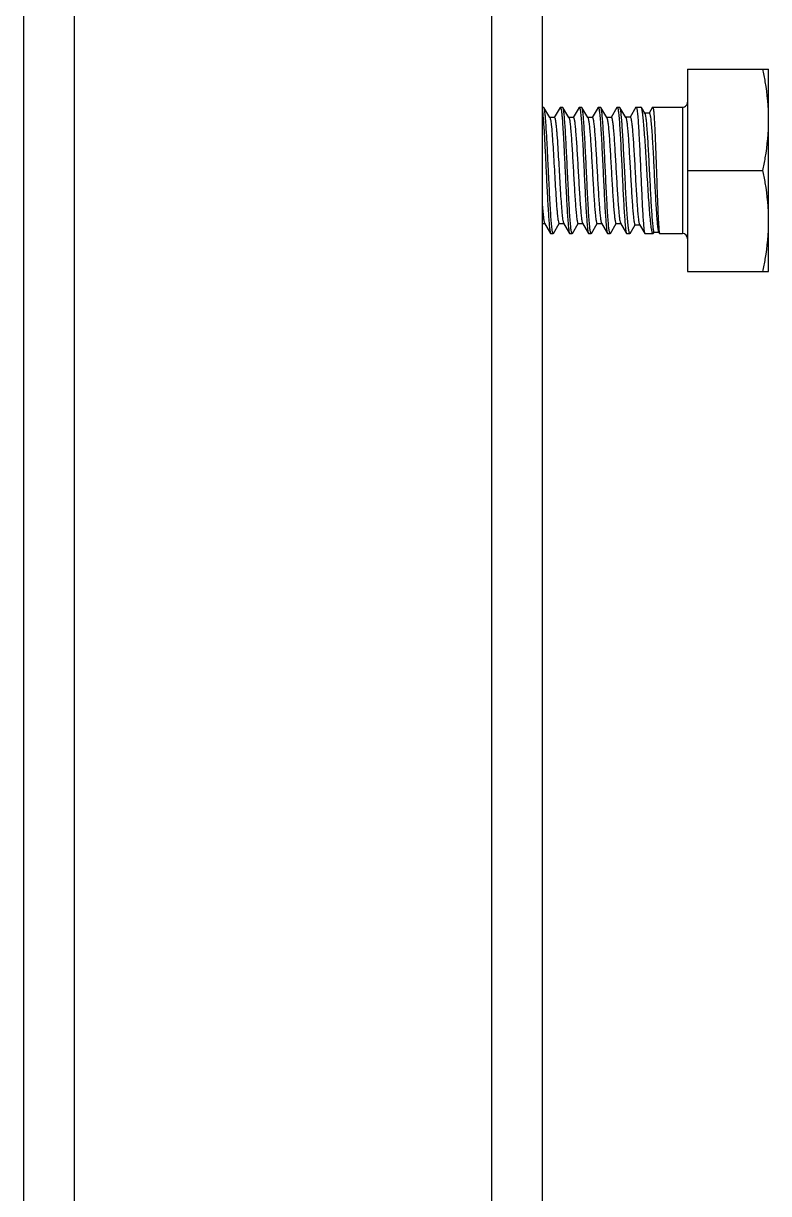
# Model space of a CAD drawing. Extents: x 12300 to 361047, y -1498650 to 1244242.
# Drawn here: x 276993.7 to 277191.2, y 112093.1 to 112403.3 of the extents above; entities that cross this region are included whole.
import ezdxf

# ---------------------------------------------------------------- set-up
doc = ezdxf.new("R2010")
doc.units = 0
doc.header["$LTSCALE"] = 1000
doc.header["$MEASUREMENT"] = 0
doc.layers.get('0').update_dxf_attribs({"color": 8, "linetype": 'CONTINUOUS'})
doc.layers.add('TEXT', color=3, linetype='CONTINUOUS')

# ---------------------------------------------------------------- blocks, each defined once
blk = doc.blocks.new('KZDJ')
at = {"layer": 'TEXT', "linetype": 'Continuous'}
for p, q in [((2432588.91, 265023.22), (2432588.91, 263627.49)), ((2432605.67, 265023.22), (2432605.67, 263627.49)), ((2432743.98, 265023.22), (2432743.98, 263627.49)), ((2432760.74, 265023.22), (2432760.74, 263627.49)), ((2432808.94, 264343.33), (2432808.94, 264276.27)), ((2432808.94, 264343.33), (2432835.76, 264343.33)), ((2432835.76, 264276.27), (2432835.76, 264343.33)), ((2432760.74, 264330.75), (2432761.27, 264330.75)), ((2432763.33, 264327.27), (2432761.35, 264330.68)), ((2432766.68, 264330.68), (2432764.75, 264327.36)), ((2432766.68, 264330.68), (2432766.77, 264330.75)), ((2432766.77, 264330.75), (2432767.55, 264330.75)), ((2432767.64, 264330.68), (2432767.55, 264330.75)), ((2432769.61, 264327.27), (2432767.64, 264330.68)), ((2432772.97, 264330.68), (2432771.04, 264327.36)), ((2432772.97, 264330.68), (2432773.05, 264330.75)), ((2432773.05, 264330.75), (2432773.84, 264330.75)), ((2432773.92, 264330.68), (2432773.84, 264330.75)), ((2432775.9, 264327.27), (2432773.92, 264330.68)), ((2432779.26, 264330.68), (2432777.32, 264327.36)), ((2432779.26, 264330.68), (2432779.34, 264330.75)), ((2432779.34, 264330.75), (2432780.13, 264330.75)), ((2432780.21, 264330.68), (2432780.13, 264330.75)), ((2432782.18, 264327.27), (2432780.21, 264330.68)), ((2432785.54, 264330.68), (2432783.61, 264327.36)), ((2432785.54, 264330.68), (2432785.63, 264330.75)), ((2432785.63, 264330.75), (2432786.43, 264330.75)), ((2432786.52, 264330.68), (2432786.43, 264330.75)), ((2432788.47, 264327.31), (2432786.52, 264330.68)), ((2432789.95, 264327.39), (2432788.43, 264327.39)), ((2432791.82, 264330.69), (2432789.9, 264327.39)), ((2432791.82, 264330.69), (2432791.89, 264330.75)), ((2432791.89, 264330.75), (2432793.49, 264330.75)), ((2432793.62, 264330.65), (2432793.49, 264330.75)), ((2432794.73, 264328.74), (2432793.62, 264330.65)), ((2432796.25, 264328.74), (2432794.73, 264328.74)), ((2432794.77, 264328.66), (2432794.73, 264328.74)), ((2432796.22, 264328.76), (2432796.21, 264328.74)), ((2432797.35, 264330.71), (2432796.22, 264328.76)), ((2432797.35, 264330.71), (2432797.4, 264330.75)), ((2432797.4, 264330.75), (2432807.26, 264330.75)), ((2432807.26, 264330.75), (2432807.26, 264288.84)), ((2432764.8, 264327.36), (2432763.28, 264327.36)), ((2432771.08, 264327.36), (2432769.56, 264327.36)), ((2432777.37, 264327.36), (2432775.85, 264327.36)), ((2432783.66, 264327.36), (2432782.14, 264327.36)), ((2432782.18, 264327.27), (2432782.21, 264327.23)), ((2432808.94, 264309.8), (2432833.87, 264309.8)), ((2432760.74, 264292.24), (2432761.61, 264292.24)), ((2432761.56, 264292.32), (2432763.54, 264288.91)), ((2432763.54, 264288.91), (2432763.62, 264288.84)), ((2432763.62, 264288.84), (2432764.41, 264288.84)), ((2432764.49, 264288.91), (2432764.41, 264288.84)), ((2432764.49, 264288.91), (2432766.42, 264292.24)), ((2432766.37, 264292.24), (2432767.89, 264292.24)), ((2432767.84, 264292.32), (2432769.83, 264288.91)), ((2432769.83, 264288.91), (2432769.91, 264288.84)), ((2432769.91, 264288.84), (2432770.7, 264288.84)), ((2432770.78, 264288.91), (2432770.7, 264288.84)), ((2432770.78, 264288.91), (2432772.71, 264292.24)), ((2432772.66, 264292.24), (2432774.18, 264292.24)), ((2432774.13, 264292.32), (2432776.11, 264288.91)), ((2432776.11, 264288.91), (2432776.2, 264288.84)), ((2432776.2, 264288.84), (2432776.98, 264288.84)), ((2432777.07, 264288.91), (2432776.98, 264288.84)), ((2432777.07, 264288.91), (2432778.99, 264292.24)), ((2432778.94, 264292.24), (2432780.47, 264292.24)), ((2432780.42, 264292.32), (2432782.4, 264288.91)), ((2432782.4, 264288.91), (2432782.48, 264288.84)), ((2432782.48, 264288.84), (2432783.27, 264288.84)), ((2432783.35, 264288.91), (2432783.27, 264288.84)), ((2432783.35, 264288.91), (2432785.28, 264292.24)), ((2432785.23, 264292.24), (2432786.75, 264292.24)), ((2432786.66, 264292.42), (2432786.7, 264292.32)), ((2432786.7, 264292.32), (2432788.69, 264288.91)), ((2432788.69, 264288.91), (2432788.77, 264288.84)), ((2432788.77, 264288.84), (2432789.82, 264288.84)), ((2432789.92, 264288.93), (2432789.82, 264288.84)), ((2432789.92, 264288.93), (2432791.58, 264291.79)), ((2432791.53, 264291.79), (2432793.05, 264291.79)), ((2432793, 264291.87), (2432794.73, 264288.9)), ((2432794.73, 264288.9), (2432794.79, 264288.84)), ((2432794.79, 264288.84), (2432797.51, 264288.84)), ((2432797.65, 264288.97), (2432797.5, 264288.84)), ((2432797.65, 264288.97), (2432797.86, 264289.33)), ((2432797.83, 264289.35), (2432799.36, 264289.35)), ((2432799.32, 264289.42), (2432799.64, 264288.87)), ((2432799.64, 264288.87), (2432799.67, 264288.84)), ((2432799.67, 264288.84), (2432807.26, 264288.84)), ((2432808.94, 264276.27), (2432835.76, 264276.27))]:
    blk.add_line(p, q, dxfattribs=at)
for centre, major_axis, start_param, end_param in [((2432807.26, 264332.43), (-1.19, 1.19), 2.356194, 3.926991), ((2432807.26, 264287.17), (1.19, 1.19), 5.497787, 7.068583)]:
    blk.add_ellipse(centre, major_axis=major_axis, ratio=1, start_param=start_param, end_param=end_param, dxfattribs=at)
for points, knots in [([(2432835.76, 264326.56), (2432835.76, 264330.78), (2432835.22, 264336.42), (2432834.16, 264341.94), (2432833.87, 264343.33)], [0, 0, 0, 0, 0.749211, 1, 1, 1, 1]), ([(2432760.74, 264330.03), (2432760.91, 264329.1), (2432761.13, 264326.6), (2432761.44, 264322.1), (2432761.74, 264316.29), (2432761.94, 264312.04), (2432762.05, 264309.8)], [0, 0, 0, 0, 0.140047, 0.370694, 0.667791, 1, 1, 1, 1]), ([(2432761.35, 264330.68), (2432761.34, 264330.69), (2432761.32, 264330.72), (2432761.29, 264330.75), (2432761.27, 264330.75)], [0, 0, 0, 0, 0.33644, 1, 1, 1, 1]), ([(2432762.38, 264319), (2432762.3, 264320.5), (2432762.18, 264322.65), (2432762, 264325.35), (2432761.88, 264327.01), (2432761.75, 264328.38), (2432761.63, 264329.44), (2432761.51, 264330.17), (2432761.42, 264330.56), (2432761.35, 264330.68)], [0, 0, 0, 0, 0.384278, 0.548795, 0.691198, 0.809122, 0.900672, 0.964483, 1, 1, 1, 1]), ([(2432766.77, 264330.75), (2432766.79, 264330.75), (2432766.86, 264330.68), (2432766.96, 264330.41), (2432767.08, 264329.81), (2432767.2, 264328.82), (2432767.34, 264327.46), (2432767.48, 264325.75), (2432767.61, 264323.74), (2432767.75, 264321.45), (2432767.84, 264319.84), (2432767.88, 264319)], [0, 0, 0, 0, 0.007293, 0.021459, 0.073997, 0.159035, 0.275243, 0.420481, 0.591942, 0.786408, 1, 1, 1, 1]), ([(2432769.13, 264309.8), (2432769, 264312.34), (2432768.83, 264316.04), (2432768.58, 264320.77), (2432768.4, 264323.83), (2432768.22, 264326.41), (2432768.04, 264328.41), (2432767.89, 264329.69), (2432767.75, 264330.38), (2432767.68, 264330.6), (2432767.64, 264330.68)], [0, 0, 0, 0, 0.363934, 0.530187, 0.678191, 0.802879, 0.899992, 0.966292, 0.987243, 1, 1, 1, 1]), ([(2432773.05, 264330.75), (2432773.1, 264330.75), (2432773.19, 264330.58), (2432773.26, 264330.3), (2432773.36, 264329.78), (2432773.46, 264329.1), (2432773.55, 264328.22), (2432773.69, 264326.71), (2432773.86, 264324.43), (2432774.05, 264321.29), (2432774.24, 264317.71), (2432774.43, 264313.83), (2432774.56, 264311.16), (2432774.62, 264309.8)], [0, 0, 0, 0, 0.006687, 0.021748, 0.045922, 0.079138, 0.121135, 0.17154, 0.295605, 0.446631, 0.618866, 0.805704, 1, 1, 1, 1]), ([(2432775.41, 264309.8), (2432775.29, 264312.34), (2432775.11, 264316.04), (2432774.86, 264320.77), (2432774.68, 264323.83), (2432774.5, 264326.41), (2432774.32, 264328.41), (2432774.18, 264329.69), (2432774.03, 264330.38), (2432773.97, 264330.6), (2432773.92, 264330.68)], [0, 0, 0, 0, 0.363936, 0.530191, 0.678194, 0.802878, 0.899991, 0.966291, 0.987243, 1, 1, 1, 1]), ([(2432779.34, 264330.75), (2432779.39, 264330.75), (2432779.48, 264330.58), (2432779.55, 264330.3), (2432779.65, 264329.78), (2432779.74, 264329.1), (2432779.84, 264328.22), (2432779.98, 264326.71), (2432780.14, 264324.43), (2432780.33, 264321.29), (2432780.53, 264317.71), (2432780.72, 264313.83), (2432780.85, 264311.16), (2432780.91, 264309.8)], [0, 0, 0, 0, 0.006686, 0.021748, 0.045922, 0.079137, 0.121134, 0.171539, 0.2956, 0.446625, 0.618862, 0.805702, 1, 1, 1, 1]), ([(2432781.7, 264309.8), (2432781.58, 264312.34), (2432781.4, 264316.04), (2432781.15, 264320.77), (2432780.97, 264323.83), (2432780.79, 264326.41), (2432780.61, 264328.41), (2432780.46, 264329.69), (2432780.32, 264330.38), (2432780.25, 264330.6), (2432780.21, 264330.68)], [0, 0, 0, 0, 0.363938, 0.530193, 0.678196, 0.802878, 0.89999, 0.96629, 0.987243, 1, 1, 1, 1]), ([(2432785.63, 264330.75), (2432785.67, 264330.75), (2432785.76, 264330.58), (2432785.84, 264330.3), (2432785.94, 264329.78), (2432786.03, 264329.1), (2432786.13, 264328.22), (2432786.26, 264326.71), (2432786.43, 264324.43), (2432786.62, 264321.29), (2432786.81, 264317.71), (2432787, 264313.83), (2432787.13, 264311.16), (2432787.2, 264309.8)], [0, 0, 0, 0, 0.006686, 0.021748, 0.045923, 0.079138, 0.121135, 0.171539, 0.295599, 0.446623, 0.618861, 0.805701, 1, 1, 1, 1]), ([(2432788.09, 264309.8), (2432787.96, 264312.33), (2432787.77, 264316.03), (2432787.5, 264320.75), (2432787.31, 264323.81), (2432787.13, 264326.39), (2432786.94, 264328.39), (2432786.78, 264329.68), (2432786.64, 264330.37), (2432786.57, 264330.6), (2432786.52, 264330.68)], [0, 0, 0, 0, 0.36329, 0.529314, 0.6772, 0.8019, 0.899174, 0.965796, 0.986969, 1, 1, 1, 1]), ([(2432789.95, 264327.39), (2432789.99, 264327.39), (2432790.08, 264327.26), (2432790.16, 264327.02), (2432790.25, 264326.61), (2432790.39, 264325.78), (2432790.55, 264324.36), (2432790.74, 264322.28), (2432790.92, 264319.74), (2432791.11, 264316.84), (2432791.3, 264313.67), (2432791.49, 264310.36), (2432791.67, 264307.02), (2432791.86, 264303.77), (2432792.05, 264300.74), (2432792.23, 264298.03), (2432792.41, 264295.74), (2432792.6, 264293.94), (2432792.75, 264292.78), (2432792.89, 264292.16), (2432792.96, 264291.94), (2432793, 264291.87)], [0, 0, 0, 0, 0.003529, 0.010847, 0.022435, 0.038293, 0.08234, 0.141503, 0.213655, 0.296174, 0.386062, 0.480058, 0.574763, 0.666765, 0.752768, 0.829708, 0.894868, 0.945981, 0.981331, 0.99276, 1, 1, 1, 1]), ([(2432791.89, 264330.75), (2432791.94, 264330.75), (2432792.03, 264330.58), (2432792.1, 264330.3), (2432792.19, 264329.78), (2432792.28, 264329.1), (2432792.37, 264328.22), (2432792.51, 264326.71), (2432792.66, 264324.43), (2432792.84, 264321.29), (2432793.02, 264317.71), (2432793.2, 264313.83), (2432793.32, 264311.16), (2432793.38, 264309.8)], [0, 0, 0, 0, 0.006577, 0.021598, 0.045743, 0.078947, 0.120936, 0.171341, 0.295421, 0.446481, 0.618759, 0.805647, 1, 1, 1, 1]), ([(2432795.45, 264309.8), (2432795.3, 264312.31), (2432795.08, 264315.97), (2432794.77, 264320.65), (2432794.54, 264323.69), (2432794.32, 264326.27), (2432794.1, 264328.29), (2432793.92, 264329.6), (2432793.75, 264330.31), (2432793.67, 264330.56), (2432793.62, 264330.65)], [0, 0, 0, 0, 0.359931, 0.524763, 0.672002, 0.796741, 0.894844, 0.963163, 0.985535, 1, 1, 1, 1]), ([(2432794.77, 264328.66), (2432794.82, 264328.58), (2432794.89, 264328.34), (2432795.04, 264327.63), (2432795.2, 264326.32), (2432795.39, 264324.28), (2432795.57, 264321.68), (2432795.76, 264318.62), (2432795.95, 264315.21), (2432796.14, 264311.59), (2432796.33, 264307.88), (2432796.52, 264304.22), (2432796.7, 264300.75), (2432796.89, 264297.58), (2432797.07, 264294.83), (2432797.25, 264292.59), (2432797.41, 264291.07), (2432797.54, 264290.18), (2432797.63, 264289.74), (2432797.7, 264289.49), (2432797.79, 264289.35), (2432797.83, 264289.35)], [0, 0, 0, 0, 0.007107, 0.018639, 0.0548, 0.107312, 0.174177, 0.252841, 0.34033, 0.433375, 0.528546, 0.622381, 0.711512, 0.792794, 0.863403, 0.920942, 0.963521, 0.978774, 0.989867, 0.996808, 1, 1, 1, 1]), ([(2432796.25, 264328.74), (2432796.3, 264328.74), (2432796.39, 264328.58), (2432796.47, 264328.32), (2432796.57, 264327.85), (2432796.7, 264326.9), (2432796.87, 264325.29), (2432797.06, 264322.94), (2432797.25, 264320.08), (2432797.44, 264316.81), (2432797.63, 264313.27), (2432797.81, 264309.59), (2432798, 264305.89), (2432798.19, 264302.31), (2432798.37, 264298.99), (2432798.56, 264296.03), (2432798.74, 264293.55), (2432798.92, 264291.62), (2432799.07, 264290.38), (2432799.21, 264289.72), (2432799.27, 264289.5), (2432799.32, 264289.42)], [0, 0, 0, 0, 0.00344, 0.010899, 0.022787, 0.039077, 0.08427, 0.144807, 0.218371, 0.302169, 0.393053, 0.48765, 0.582499, 0.674175, 0.759417, 0.835242, 0.899047, 0.9487, 0.982621, 0.993382, 1, 1, 1, 1]), ([(2432797.4, 264330.75), (2432797.44, 264330.75), (2432797.51, 264330.57), (2432797.57, 264330.3), (2432797.64, 264329.78), (2432797.71, 264329.1), (2432797.79, 264328.22), (2432797.89, 264326.71), (2432798.02, 264324.43), (2432798.16, 264321.29), (2432798.3, 264317.71), (2432798.44, 264313.83), (2432798.54, 264311.16), (2432798.58, 264309.8)], [0, 0, 0, 0, 0.006021, 0.020821, 0.044863, 0.078011, 0.119986, 0.170402, 0.294571, 0.445788, 0.618273, 0.805395, 1, 1, 1, 1]), ([(2432763.33, 264327.27), (2432763.39, 264327.16), (2432763.48, 264326.83), (2432763.6, 264326.19), (2432763.72, 264325.29), (2432763.9, 264323.61), (2432764.11, 264320.99), (2432764.26, 264318.75), (2432764.34, 264317.51)], [0, 0, 0, 0, 0.038835, 0.104857, 0.1976, 0.315752, 0.620526, 1, 1, 1, 1]), ([(2432764.8, 264327.36), (2432764.87, 264327.36), (2432764.99, 264327.06), (2432765.1, 264326.6), (2432765.24, 264325.73), (2432765.37, 264324.6), (2432765.51, 264323.17), (2432765.7, 264320.78), (2432765.83, 264318.86), (2432765.92, 264317.51)], [0, 0, 0, 0, 0.022134, 0.075093, 0.160257, 0.276417, 0.421479, 0.592671, 1, 1, 1, 1]), ([(2432769.61, 264327.27), (2432769.66, 264327.2), (2432769.73, 264326.98), (2432769.87, 264326.36), (2432770.02, 264325.2), (2432770.21, 264323.41), (2432770.39, 264321.13), (2432770.57, 264318.44), (2432770.76, 264315.44), (2432770.95, 264312.24), (2432771.13, 264308.94), (2432771.32, 264305.68), (2432771.51, 264302.57), (2432771.69, 264299.72), (2432771.88, 264297.23), (2432772.06, 264295.2), (2432772.22, 264293.81), (2432772.35, 264293), (2432772.45, 264292.6), (2432772.52, 264292.36), (2432772.62, 264292.24), (2432772.66, 264292.24)], [0, 0, 0, 0, 0.007395, 0.019019, 0.054844, 0.106491, 0.172173, 0.249556, 0.335869, 0.428015, 0.522682, 0.616468, 0.706, 0.788063, 0.859716, 0.918399, 0.962047, 0.977755, 0.989231, 0.996485, 1, 1, 1, 1]), ([(2432771.08, 264327.36), (2432771.13, 264327.36), (2432771.22, 264327.23), (2432771.29, 264327), (2432771.39, 264326.6), (2432771.52, 264325.78), (2432771.68, 264324.4), (2432771.86, 264322.36), (2432772.05, 264319.87), (2432772.24, 264317.02), (2432772.42, 264313.91), (2432772.61, 264310.65), (2432772.8, 264307.36), (2432772.98, 264304.15), (2432773.17, 264301.15), (2432773.35, 264298.46), (2432773.54, 264296.18), (2432773.72, 264294.39), (2432773.87, 264293.24), (2432774.02, 264292.61), (2432774.09, 264292.4), (2432774.13, 264292.32)], [0, 0, 0, 0, 0.003516, 0.010771, 0.022251, 0.037961, 0.081618, 0.140314, 0.21198, 0.294058, 0.383605, 0.477402, 0.572078, 0.664229, 0.750542, 0.827917, 0.893586, 0.945213, 0.981012, 0.992619, 1, 1, 1, 1]), ([(2432775.9, 264327.27), (2432775.94, 264327.2), (2432776.01, 264326.98), (2432776.15, 264326.36), (2432776.31, 264325.2), (2432776.49, 264323.41), (2432776.67, 264321.13), (2432776.86, 264318.44), (2432777.05, 264315.44), (2432777.23, 264312.24), (2432777.42, 264308.94), (2432777.61, 264305.68), (2432777.79, 264302.57), (2432777.98, 264299.72), (2432778.16, 264297.23), (2432778.35, 264295.2), (2432778.51, 264293.81), (2432778.64, 264293), (2432778.74, 264292.6), (2432778.81, 264292.36), (2432778.9, 264292.24), (2432778.94, 264292.24)], [0, 0, 0, 0, 0.007397, 0.019019, 0.054844, 0.106491, 0.172173, 0.249556, 0.335869, 0.428015, 0.522683, 0.616468, 0.706, 0.788064, 0.859716, 0.918399, 0.962047, 0.977754, 0.989232, 0.996484, 1, 1, 1, 1]), ([(2432777.37, 264327.36), (2432777.41, 264327.36), (2432777.5, 264327.23), (2432777.58, 264327), (2432777.67, 264326.6), (2432777.81, 264325.78), (2432777.97, 264324.4), (2432778.15, 264322.36), (2432778.34, 264319.87), (2432778.52, 264317.02), (2432778.71, 264313.91), (2432778.9, 264310.65), (2432779.08, 264307.36), (2432779.27, 264304.15), (2432779.45, 264301.15), (2432779.64, 264298.46), (2432779.82, 264296.18), (2432780.01, 264294.39), (2432780.16, 264293.24), (2432780.3, 264292.61), (2432780.37, 264292.4), (2432780.42, 264292.32)], [0, 0, 0, 0, 0.003515, 0.010771, 0.022249, 0.037962, 0.081619, 0.140314, 0.21198, 0.294058, 0.383605, 0.477402, 0.572078, 0.664229, 0.750541, 0.827917, 0.893586, 0.945213, 0.981012, 0.992621, 1, 1, 1, 1]), ([(2432782.21, 264327.23), (2432782.31, 264327.02), (2432782.43, 264326.34), (2432782.62, 264325.06), (2432782.79, 264323.23), (2432782.98, 264320.93), (2432783.16, 264318.23), (2432783.35, 264315.23), (2432783.53, 264312.04), (2432783.72, 264308.77), (2432783.9, 264305.53), (2432784.09, 264302.45), (2432784.27, 264299.63), (2432784.46, 264297.17), (2432784.64, 264295.16), (2432784.8, 264293.79), (2432784.93, 264292.99), (2432785.03, 264292.59), (2432785.1, 264292.36), (2432785.19, 264292.24), (2432785.23, 264292.24)], [0, 0, 0, 0, 0.020603, 0.057806, 0.110504, 0.176892, 0.254638, 0.340995, 0.432905, 0.527106, 0.620258, 0.709056, 0.790352, 0.861271, 0.919315, 0.962468, 0.977994, 0.989339, 0.996513, 1, 1, 1, 1]), ([(2432783.66, 264327.36), (2432783.7, 264327.36), (2432783.79, 264327.24), (2432783.86, 264327.01), (2432783.96, 264326.62), (2432784.09, 264325.83), (2432784.25, 264324.48), (2432784.43, 264322.5), (2432784.61, 264320.08), (2432784.79, 264317.29), (2432784.97, 264314.25), (2432785.22, 264309.97), (2432785.46, 264305.72), (2432785.71, 264301.63), (2432785.89, 264298.92), (2432786.08, 264296.59), (2432786.25, 264294.72), (2432786.43, 264293.38), (2432786.56, 264292.66), (2432786.66, 264292.42)], [0, 0, 0, 0, 0.003451, 0.010528, 0.02171, 0.037015, 0.079558, 0.136815, 0.206829, 0.287179, 0.375068, 0.467432, 0.652658, 0.739058, 0.81724, 0.884486, 0.938474, 0.977372, 1, 1, 1, 1]), ([(2432788.47, 264327.31), (2432788.52, 264327.23), (2432788.59, 264327.01), (2432788.73, 264326.37), (2432788.89, 264325.19), (2432789.07, 264323.37), (2432789.26, 264321.04), (2432789.45, 264318.3), (2432789.63, 264315.24), (2432789.82, 264311.99), (2432790.01, 264308.65), (2432790.2, 264305.34), (2432790.38, 264302.19), (2432790.57, 264299.31), (2432790.75, 264296.8), (2432790.93, 264294.76), (2432791.1, 264293.37), (2432791.23, 264292.55), (2432791.32, 264292.15), (2432791.4, 264291.91), (2432791.49, 264291.79), (2432791.53, 264291.79)], [0, 0, 0, 0, 0.007409, 0.01909, 0.055149, 0.107148, 0.173245, 0.251046, 0.337725, 0.430132, 0.524922, 0.618672, 0.708016, 0.789761, 0.861007, 0.919255, 0.962504, 0.978047, 0.989392, 0.996551, 1, 1, 1, 1]), ([(2432833.87, 264309.8), (2432834.16, 264311.18), (2432835.22, 264316.71), (2432835.76, 264322.34), (2432835.76, 264326.56)], [0, 0, 0, 0, 0.250789, 1, 1, 1, 1]), ([(2432762.84, 264309.8), (2432762.8, 264310.59), (2432762.65, 264313.66), (2432762.5, 264316.72), (2432762.38, 264319)], [0, 0, 0, 0, 0.258222, 1, 1, 1, 1]), ([(2432764.34, 264317.51), (2432764.43, 264316.11), (2432764.6, 264313.24), (2432764.85, 264308.91), (2432765.09, 264304.64), (2432765.34, 264300.69), (2432765.55, 264297.73), (2432765.73, 264295.71), (2432765.85, 264294.52), (2432765.97, 264293.58), (2432766.1, 264292.87), (2432766.19, 264292.48), (2432766.31, 264292.24), (2432766.37, 264292.24)], [0, 0, 0, 0, 0.165501, 0.339784, 0.511803, 0.670616, 0.80615, 0.862438, 0.909852, 0.947659, 0.975319, 0.992557, 1, 1, 1, 1]), ([(2432765.92, 264317.51), (2432766.09, 264314.78), (2432766.32, 264310.66), (2432766.63, 264305.23), (2432766.86, 264301.4), (2432767.1, 264298.06), (2432767.3, 264295.66), (2432767.47, 264294.13), (2432767.58, 264293.31), (2432767.7, 264292.73), (2432767.78, 264292.42), (2432767.84, 264292.32)], [0, 0, 0, 0, 0.324453, 0.489839, 0.64461, 0.779868, 0.887864, 0.929656, 0.962499, 0.985988, 1, 1, 1, 1]), ([(2432767.88, 264319), (2432767.92, 264318.27), (2432768.08, 264315.2), (2432768.23, 264312.13), (2432768.34, 264309.8)], [0, 0, 0, 0, 0.238495, 1, 1, 1, 1]), ([(2432762.05, 264309.8), (2432762.17, 264307.26), (2432762.35, 264303.56), (2432762.6, 264298.82), (2432762.78, 264295.76), (2432762.96, 264293.19), (2432763.14, 264291.18), (2432763.29, 264289.9), (2432763.43, 264289.22), (2432763.5, 264288.99), (2432763.54, 264288.91)], [0, 0, 0, 0, 0.363997, 0.530272, 0.678287, 0.802974, 0.90007, 0.966338, 0.987267, 1, 1, 1, 1]), ([(2432764.41, 264288.84), (2432764.36, 264288.84), (2432764.27, 264289.01), (2432764.2, 264289.3), (2432764.1, 264289.81), (2432764.01, 264290.5), (2432763.91, 264291.38), (2432763.77, 264292.89), (2432763.61, 264295.17), (2432763.42, 264298.3), (2432763.22, 264301.88), (2432763.03, 264305.76), (2432762.9, 264308.43), (2432762.84, 264309.8)], [0, 0, 0, 0, 0.006687, 0.021749, 0.045924, 0.07914, 0.121138, 0.171544, 0.295611, 0.44664, 0.618872, 0.805705, 1, 1, 1, 1]), ([(2432768.34, 264309.8), (2432768.46, 264307.26), (2432768.64, 264303.56), (2432768.89, 264298.82), (2432769.07, 264295.76), (2432769.25, 264293.19), (2432769.42, 264291.18), (2432769.57, 264289.9), (2432769.71, 264289.22), (2432769.78, 264288.99), (2432769.83, 264288.91)], [0, 0, 0, 0, 0.363992, 0.530264, 0.678281, 0.802969, 0.900068, 0.966337, 0.987267, 1, 1, 1, 1]), ([(2432770.7, 264288.84), (2432770.65, 264288.84), (2432770.56, 264289.01), (2432770.48, 264289.3), (2432770.38, 264289.81), (2432770.29, 264290.5), (2432770.2, 264291.38), (2432770.06, 264292.89), (2432769.89, 264295.17), (2432769.7, 264298.3), (2432769.51, 264301.88), (2432769.32, 264305.76), (2432769.19, 264308.43), (2432769.13, 264309.8)], [0, 0, 0, 0, 0.006687, 0.02175, 0.045925, 0.079141, 0.121139, 0.171544, 0.29561, 0.446639, 0.618874, 0.805705, 1, 1, 1, 1]), ([(2432774.62, 264309.8), (2432774.75, 264307.26), (2432774.92, 264303.56), (2432775.17, 264298.82), (2432775.35, 264295.76), (2432775.53, 264293.19), (2432775.71, 264291.18), (2432775.86, 264289.9), (2432776, 264289.22), (2432776.07, 264288.99), (2432776.11, 264288.91)], [0, 0, 0, 0, 0.36399, 0.530265, 0.678283, 0.80297, 0.900067, 0.966336, 0.987267, 1, 1, 1, 1]), ([(2432776.98, 264288.84), (2432776.94, 264288.84), (2432776.84, 264289.01), (2432776.77, 264289.3), (2432776.67, 264289.81), (2432776.58, 264290.5), (2432776.48, 264291.38), (2432776.35, 264292.89), (2432776.18, 264295.17), (2432775.99, 264298.3), (2432775.8, 264301.88), (2432775.6, 264305.76), (2432775.48, 264308.43), (2432775.41, 264309.8)], [0, 0, 0, 0, 0.006687, 0.02175, 0.045926, 0.079142, 0.121139, 0.171543, 0.295606, 0.446635, 0.618871, 0.805705, 1, 1, 1, 1]), ([(2432780.91, 264309.8), (2432781.03, 264307.26), (2432781.21, 264303.56), (2432781.46, 264298.82), (2432781.64, 264295.76), (2432781.82, 264293.19), (2432782, 264291.18), (2432782.15, 264289.9), (2432782.29, 264289.22), (2432782.36, 264288.99), (2432782.4, 264288.91)], [0, 0, 0, 0, 0.363992, 0.53027, 0.678287, 0.802972, 0.900066, 0.966335, 0.987267, 1, 1, 1, 1]), ([(2432783.27, 264288.84), (2432783.22, 264288.84), (2432783.13, 264289.01), (2432783.06, 264289.3), (2432782.96, 264289.81), (2432782.87, 264290.5), (2432782.77, 264291.38), (2432782.63, 264292.89), (2432782.47, 264295.17), (2432782.27, 264298.3), (2432782.08, 264301.88), (2432781.89, 264305.76), (2432781.76, 264308.43), (2432781.7, 264309.8)], [0, 0, 0, 0, 0.006687, 0.021749, 0.045924, 0.07914, 0.121137, 0.17154, 0.295601, 0.446627, 0.618864, 0.805703, 1, 1, 1, 1]), ([(2432787.2, 264309.8), (2432787.32, 264307.26), (2432787.49, 264303.56), (2432787.75, 264298.82), (2432787.93, 264295.76), (2432788.11, 264293.19), (2432788.28, 264291.18), (2432788.43, 264289.9), (2432788.57, 264289.22), (2432788.64, 264288.99), (2432788.69, 264288.91)], [0, 0, 0, 0, 0.363998, 0.530276, 0.678291, 0.802973, 0.900067, 0.966336, 0.987267, 1, 1, 1, 1]), ([(2432789.82, 264288.84), (2432789.77, 264288.84), (2432789.66, 264289), (2432789.58, 264289.3), (2432789.47, 264289.81), (2432789.31, 264290.84), (2432789.13, 264292.6), (2432788.92, 264295.17), (2432788.71, 264298.3), (2432788.51, 264301.88), (2432788.3, 264305.76), (2432788.16, 264308.43), (2432788.09, 264309.8)], [0, 0, 0, 0, 0.007081, 0.022303, 0.046557, 0.07981, 0.172207, 0.296205, 0.44712, 0.619207, 0.805877, 1, 1, 1, 1]), ([(2432793.38, 264309.8), (2432793.49, 264307.24), (2432793.65, 264303.52), (2432793.88, 264298.76), (2432794.05, 264295.69), (2432794.21, 264293.11), (2432794.35, 264291.32), (2432794.47, 264290.19), (2432794.55, 264289.6), (2432794.63, 264289.19), (2432794.69, 264288.97), (2432794.73, 264288.9)], [0, 0, 0, 0, 0.366142, 0.533181, 0.681612, 0.806274, 0.90284, 0.939518, 0.968031, 0.988196, 1, 1, 1, 1]), ([(2432797.5, 264288.84), (2432797.45, 264288.84), (2432797.32, 264288.99), (2432797.22, 264289.3), (2432797.09, 264289.81), (2432796.91, 264290.84), (2432796.69, 264292.59), (2432796.44, 264295.17), (2432796.19, 264298.3), (2432795.95, 264301.88), (2432795.7, 264305.76), (2432795.54, 264308.43), (2432795.45, 264309.8)], [0, 0, 0, 0, 0.007835, 0.023392, 0.047821, 0.08116, 0.173569, 0.297436, 0.448123, 0.619913, 0.806242, 1, 1, 1, 1]), ([(2432798.58, 264309.8), (2432798.63, 264308.48), (2432798.72, 264305.9), (2432798.85, 264302.14), (2432798.98, 264298.65), (2432799.11, 264295.56), (2432799.24, 264292.98), (2432799.35, 264291.2), (2432799.44, 264290.09), (2432799.5, 264289.52), (2432799.56, 264289.14), (2432799.6, 264288.93), (2432799.64, 264288.87)], [0, 0, 0, 0, 0.188442, 0.370144, 0.538605, 0.687798, 0.812406, 0.907981, 0.943781, 0.971161, 0.989909, 1, 1, 1, 1]), ([(2432835.76, 264293.03), (2432835.76, 264297.25), (2432835.22, 264302.89), (2432834.16, 264308.42), (2432833.87, 264309.8)], [0, 0, 0, 0, 0.749211, 1, 1, 1, 1]), ([(2432760.74, 264299.05), (2432760.8, 264298.19), (2432760.92, 264296.64), (2432761.12, 264294.64), (2432761.28, 264293.34), (2432761.43, 264292.64), (2432761.51, 264292.4), (2432761.56, 264292.32)], [0, 0, 0, 0, 0.381828, 0.682922, 0.89127, 0.958208, 1, 1, 1, 1]), ([(2432833.87, 264276.27), (2432834.16, 264277.65), (2432835.22, 264283.18), (2432835.76, 264288.82), (2432835.76, 264293.03)], [0, 0, 0, 0, 0.250789, 1, 1, 1, 1])]:
    blk.add_open_spline(points, degree=3, knots=knots, dxfattribs=at)

msp = doc.modelspace()

# ---------------------------------------------------------------- block references
at = {"color": 3, "xscale": 0.8000000000465661, "yscale": 0.8000000000465661, "zscale": 0.8000000000465661}
msp.add_blockref('KZDJ', (-1669077.44, -99083.53), dxfattribs=at)

doc.saveas('drawing.dxf')
